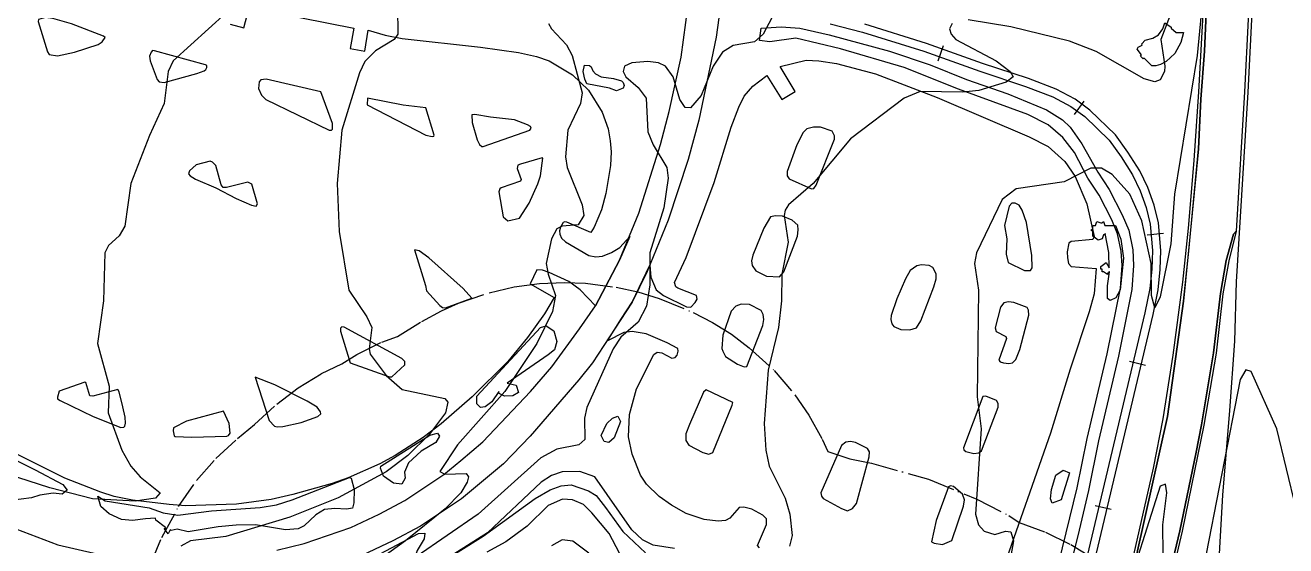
# Model space of a CAD drawing. Header units: metres. Extents: x -550 to 550, y -500 to 950.
# Drawn here: x -86.6 to 151.3, y 517.3 to 615.7 of the extents above; entities that cross this region are included whole.
import ezdxf

# ---------------------------------------------------------------- set-up
doc = ezdxf.new("R2010")
doc.units = ezdxf.units.M
doc.header["$LTSCALE"] = 2
doc.linetypes.add('DASHDOT', pattern=[3.556, 2.54, -0.508, 0, -0.508])
for name, color, linetype in [('SITE-PARKING', 250, 'CONTINUOUS'), ('SITE-PATH', 84, 'CONTINUOUS'), ('SITE-RAIL', 7, 'CONTINUOUS'), ('SITE-ROAD-CURB', 7, 'CONTINUOUS'), ('SITE-ROAD-GRAVEL', 32, 'CONTINUOUS'), ('SITE-ROAD-PAVED', 7, 'CONTINUOUS'), ('SITE-SETBACK-WATER', 1, 'DASHDOT'), ('SITE-TREE-CANOPY', 94, 'CONTINUOUS'), ('TOPO-CONTOUR-MAJOR', 8, 'CONTINUOUS'), ('TOPO-CONTOUR-MINOR', 9, 'CONTINUOUS')]:
    doc.layers.add(name, color=color, linetype=linetype)

msp = doc.modelspace()

# ---------------------------------------------------------------- linework, layer by layer
at = {"layer": 'SITE-PARKING'}
msp.add_lwpolyline([(-47.92, 615.83), (-45.3, 615.17), (-44.33, 619.01), (-24.55, 615.09), (-25.23, 611.24), (-22.52, 610.72), (-21.86, 614.72), (-18.64, 613.79), (-15.43, 613.17), (-0.66, 611.5), (6.48, 610.47), (9.88, 609.75), (12.32, 608.89), (16.72, 606.3), (19.74, 603.37), (22.33, 599.25), (23.44, 596.09), (23.8, 593.84), (23.99, 591.72), (23.88, 589.12), (22.97, 583.86), (22.18, 580.75), (20.82, 577.53), (20.16, 576.48), (15.65, 578.46), (15.23, 578.51), (14.96, 578.39), (14.45, 577.48), (14.26, 576.78), (14.31, 576.17), (14.6, 575.44), (15.36, 574.73), (19.77, 572.18), (21.1, 571.87), (22.37, 572.04), (24.06, 572.74), (25.63, 573.63), (27.53, 575.77), (25.58, 571.28), (21.01, 562.66), (18.16, 565.69), (15.98, 567.25), (12.3, 568.96), (11.02, 569.38), (10, 569.43), (8.72, 566.77), (13.21, 564.24), (11.41, 561.15), (8.2, 556.69), (4.47, 552.13), (-2.21, 545.43), (-8.07, 540.38), (-11.48, 537.76), (-16.77, 534.39), (-19.64, 532.78), (-25.61, 530.13), (-28.66, 529.07), (-36.07, 526.99), (-40.15, 526.04), (-46.72, 525.18), (-56.36, 524.88), (-59.41, 525.09), (-66.33, 525.92), (-69.77, 526.62), (-72.34, 527.44), (-79.11, 530.06), (-99.61, 540.34)], dxfattribs=at)
for points in [[(-80.51, 609.86), (-77.27, 610.57), (-72.84, 612.01), (-72.07, 612.49), (-71.52, 613.32), (-71.78, 613.58), (-77.84, 615.88), (-81.36, 616.91), (-82.78, 617.13), (-84.05, 616.73), (-84.16, 616.33), (-82.36, 610.62), (-82.07, 610.12)], [(-63.12, 609.78), (-63.01, 608.92), (-61.71, 605.39), (-61.28, 604.95), (-60.37, 604.84), (-54.22, 606.52), (-52.81, 607.03), (-52.48, 607.29), (-52.33, 607.69), (-52.33, 608.01), (-52.55, 608.19), (-62.17, 610.84), (-62.57, 610.87), (-62.83, 610.58)], [(-42.54, 603.69), (-42, 602.43), (-41.2, 601.59), (-29.23, 595.85), (-28.76, 595.81), (-28.57, 596.02), (-28.61, 597.08), (-30.77, 603.08), (-41.12, 605.44), (-42.1, 605.33), (-42.46, 604.93)], [(-10.96, 594.85), (-9.76, 594.62), (-9.48, 594.72), (-9.43, 594.91), (-10.99, 600.07), (-15.27, 600.55), (-22, 601.84), (-22.08, 600.62)], [(-1.3, 594.01), (-0.87, 593.11), (-0.43, 592.74), (-0.18, 592.77), (8.62, 595.8), (8.87, 596.23), (8.8, 596.49), (8.19, 596.85), (5.75, 597.77), (1.25, 598.25), (-1.76, 598.81), (-2.27, 598.7), (-2.24, 597.25)], [(6.89, 589.38), (6.38, 589.19), (6.24, 588.61), (6.99, 586.51), (6.88, 586.18), (3.25, 584.91), (2.99, 584.77), (2.81, 584.16), (3.63, 579.46), (4.5, 578.7), (6.68, 579.2), (8.54, 582.04), (10.19, 585.69), (10.66, 587.22), (11.11, 590.52), (11, 590.6)], [(-42.97, 581.5), (-42.75, 581.94), (-43.79, 585.64), (-44.59, 585.98), (-48.62, 584.97), (-49.24, 585), (-49.57, 585.48), (-50.58, 589.16), (-51.26, 589.81), (-51.66, 589.96), (-54.32, 589.27), (-55.55, 588.12), (-55.74, 587.6), (-55.44, 587.17), (-54.47, 586.55), (-50.62, 584.91), (-46.78, 582.9), (-43.87, 581.68)], [(-11.07, 566.5), (-10.83, 565.49), (-8.35, 562.68), (-7.81, 562.34), (-7.24, 562.28), (-2.31, 564.07), (-3.94, 565.92), (-10.38, 571.68), (-12.22, 573.06), (-13.13, 573.25)], [(-27.05, 557.84), (-25.28, 551.87), (-17.81, 549.24), (-17.4, 549.26), (-14.95, 551.47), (-14.93, 552.13), (-15.49, 552.71), (-26.39, 558.63), (-26.86, 558.66), (-27.11, 558.42)], [(-68.16, 543.57), (-68.87, 546.41), (-69.13, 546.81), (-73.85, 545.58), (-74.4, 545.66), (-75.11, 548.16), (-75.3, 548.24), (-80.17, 546.55), (-80.5, 545.39), (-80.47, 545.06), (-79.97, 544.77), (-73.77, 541.71), (-68.52, 539.69), (-67.98, 539.73), (-67.75, 539.9), (-67.64, 540.45), (-67.72, 541.6)], [(-40.56, 540.98), (-39.51, 539.94), (-39.01, 539.77), (-37.95, 539.82), (-34.48, 540.62), (-31.34, 541.75), (-30.77, 542.22), (-30.83, 542.61), (-31.51, 543.49), (-33.35, 544.66), (-39.45, 547.69), (-43.18, 549.18)], [(-49.14, 542.73), (-56.15, 540.86), (-58.57, 539.57), (-58.66, 539.03), (-58.49, 538.11), (-58.31, 537.99), (-55.11, 537.85), (-48.55, 538.02), (-48.19, 538.15), (-47.9, 538.58), (-48.12, 540.42)]]:
    msp.add_lwpolyline(points, close=True, dxfattribs=at)
at = {"layer": 'SITE-PATH'}
for points in [[(105.63, 502.54), (111.94, 528.25), (113.85, 537.58), (117.62, 553.59), (120.1, 566.01), (120.4, 570.29), (120.27, 572.96), (119.57, 576.27), (118.46, 578.91), (116.09, 583.53), (113.98, 586.77), (111.41, 591.58), (109.25, 594.45), (106.46, 596.84), (102.65, 598.81), (89.56, 603.58), (79.29, 607.67), (67.27, 611.19), (58.84, 613.18), (53.95, 612.52), (51.96, 612.79), (52.28, 615.08), (56.07, 615.37), (59.62, 615.07), (65.15, 613.83), (76.5, 610.74), (84.19, 608.18), (91.07, 605.38), (98.83, 602.67), (106.17, 599.66), (109.16, 597.78), (110.61, 596.36), (112.84, 593.23), (115.83, 587.91), (117.98, 584.63), (120.44, 579.83), (121.66, 576.93), (122.43, 573.24), (122.59, 570.26), (122.26, 565.71), (119.74, 553.12), (115.99, 537.12), (114.06, 527.78), (112.06, 519.19), (105.54, 493.42)], [(-24.76, 503.68), (-0.17, 519.15), (9.67, 526.25), (12.47, 527.9), (14.58, 528.67), (16.47, 528.81), (19.7, 527.7), (21.15, 526.79), (22.92, 524.57), (26.17, 520.02), (30.47, 515.99)], [(25.54, 515.95), (23.59, 519.63), (20.32, 523.57), (18.77, 525.09), (16.71, 526.02), (14.83, 526.11), (12.1, 524.93), (8.16, 521.02), (4.09, 518.04), (0.54, 516.13)]]:
    msp.add_lwpolyline(points, dxfattribs=at)
at = {"layer": 'SITE-RAIL'}
for points in [[(65.33, 615.88), (71.43, 614.35), (83.02, 610.72), (93.57, 606.97), (102.21, 604.09), (107.32, 602.13), (110.75, 600.32), (113.36, 598.41), (117.97, 593.91), (120.23, 590.77), (122.41, 587.36), (123.84, 584.37), (124.95, 581.23), (125.74, 578.04), (126.17, 573.11), (126.05, 569.59), (125.67, 565.92), (124.73, 561.32), (102.96, 469.52)], [(106.43, 477.19), (126.26, 560.99), (127.21, 565.68), (127.6, 569.48), (127.73, 573.12), (127.27, 578.32), (126.45, 581.68), (125.29, 584.97), (123.77, 588.12), (121.52, 591.64), (119.17, 594.92), (114.35, 599.62), (111.58, 601.65), (107.96, 603.55), (102.73, 605.56), (94.08, 608.44), (83.52, 612.2), (71.85, 615.85)], [(85.69, 608.92), (86.73, 611.84)], [(111.46, 598.81), (113.29, 601.31)], [(125.18, 576.03), (128.25, 576.4)], [(124.82, 551.4), (121.82, 552.12)], [(118.35, 524.16), (115.34, 524.89)]]:
    msp.add_lwpolyline(points, dxfattribs=at)
at = {"layer": 'SITE-ROAD-CURB'}
for points in [[(118.11, 495.66), (126.32, 532.01), (128.14, 541.3), (130.07, 553.3), (131.89, 567.14), (132.95, 577.32), (134.05, 590.1), (134.89, 603.06), (137.14, 643.89)], [(137.36, 642.64), (135.95, 610.74), (135.25, 601.67), (134.85, 592.28), (131.99, 563.51), (129, 541.73), (121.75, 509.31)], [(126.06, 497.93), (131.29, 520.17), (134.37, 535.03), (135.39, 540.18), (137.68, 553.75), (138.98, 564.96), (140.07, 571.22), (141.45, 576.16), (141.96, 576.75), (140.54, 571.12), (139.45, 564.89), (138.15, 553.68), (135.86, 540.09), (131.75, 520.07), (126.52, 497.84)]]:
    msp.add_lwpolyline(points, dxfattribs=at)
at = {"layer": 'SITE-ROAD-GRAVEL'}
msp.add_lwpolyline([(52.02, 516.92), (51.63, 517.36), (53.34, 521.32), (53.3, 522.44), (52.65, 523.08), (50.53, 524.25), (49.02, 524.61), (48.18, 524.52), (46.39, 522.55), (45.55, 522.1), (44.17, 521.98), (41.52, 522.26), (38.17, 523.41), (35.36, 524.99), (33.04, 526.64), (30.68, 528.98), (29.52, 530.67), (27.96, 534.63), (27.27, 537.88), (27.47, 542.12), (28.76, 546.94), (32.05, 553.44), (32.69, 553.86), (33.55, 553.77), (35.42, 552.76), (36.08, 552.89), (36.48, 553.31), (36.65, 554.07), (36.58, 554.58), (34.57, 555.68), (30.58, 557.36), (27.97, 557.77), (26.4, 557.58), (23.28, 556.02), (25.83, 560.08), (27.99, 563.34), (31.3, 570.3), (31.48, 568.03), (32.49, 565.69), (33.85, 564.61), (38.2, 562.47), (39.04, 562.38), (39.85, 563.28), (40.23, 563.93), (40.1, 564.62), (36.61, 566), (36.17, 566.26), (35.93, 567.07), (38.14, 571.79), (43.41, 585.95), (46.67, 596.42), (48.06, 600.17), (49.08, 602.26), (50.76, 604.15), (53.38, 606.17), (56.23, 601.64), (58.73, 603.12), (55.88, 607.83), (60.78, 609.06), (63.17, 608.94), (66.54, 608.4), (73.87, 606.47), (85.52, 601.98), (102.88, 594.54), (106.44, 592.75), (109.62, 589.92), (111.59, 587.08), (113.78, 581.89), (115.17, 575.71), (114.91, 575.18), (110.83, 574.78), (110.35, 574.47), (110.06, 572.84), (110.11, 571.68), (110.31, 570.62), (110.81, 570.1), (115.52, 569.68), (115.14, 564.92), (114.19, 561.5), (110.59, 550.7), (106.93, 538.6), (97.78, 512.53)], dxfattribs=at)
for points in [[(63.48, 596.38), (62.21, 596.37), (60.93, 596.07), (60.23, 595.39), (59.06, 593.06), (57.24, 588.01), (57.23, 587.21), (57.61, 586.62), (61.79, 584.75), (62.26, 584.81), (62.68, 585.42), (66.13, 594.15), (66.17, 594.76), (65.72, 595.64)], [(98.64, 575.32), (98.55, 572.41), (98.93, 570.81), (102.03, 569.32), (103.15, 569.3), (103.45, 569.8), (103.39, 572.17), (102.39, 578.36), (101.53, 580.74), (100.97, 581.63), (100.21, 582.01), (99.63, 582.02), (99.11, 581.44), (98.2, 577.83)], [(59.14, 575.8), (59.31, 577), (59.25, 577.86), (58.14, 578.8), (56.34, 579.56), (55.04, 579.63), (54.09, 579.43), (52.81, 577.31), (50.74, 572.19), (50.47, 571.15), (50.63, 570.23), (51.3, 569.28), (53.31, 568.25), (55.78, 568.12), (56.57, 569.09)], [(80.39, 558.1), (81.63, 558.51), (82.46, 559.8), (84.92, 566.25), (85.31, 567.74), (85.33, 568.69), (84.67, 569.86), (84.02, 570.24), (82.54, 570.41), (81.66, 570.17), (80.44, 569.33), (79.53, 567.75), (77.9, 563.97), (76.81, 560.79), (76.76, 560.03), (76.97, 559.22), (77.32, 558.71), (78.69, 558.17)], [(47.82, 551.65), (49.11, 551.15), (49.62, 551.17), (52.65, 558.93), (52.82, 560.04), (52.69, 561.03), (52.31, 561.73), (50.08, 562.9), (48.52, 562.93), (47.53, 562.59), (46.63, 561.63), (45.06, 557.08), (44.89, 554.61), (45.07, 554.07), (45.59, 553.08)], [(96.66, 557.8), (98.46, 556.86), (98.6, 556.49), (97.13, 552.38), (97.38, 552.09), (98.03, 551.88), (99.05, 551.76), (99.74, 551.85), (100.37, 552.49), (101.14, 554.37), (102.79, 560.91), (102.78, 561.82), (102.53, 562.3), (100.01, 563.3), (98.99, 563.42), (98.12, 563.22), (97.48, 562.4), (96.49, 558.49)], [(42.45, 534.65), (43.18, 534.91), (46.86, 543.89), (46.94, 544.4), (41.9, 546.79), (41.45, 546.36), (38.75, 540.24), (38.06, 538.48), (38.07, 537.2), (38.63, 536.32), (41.29, 534.92)], [(90.47, 535.8), (90.54, 535.44), (90.96, 535.1), (92.45, 534.78), (93.39, 534.87), (93.87, 535.23), (97.02, 543.48), (97.04, 544.17), (96.69, 544.79), (94.71, 545.6), (94.16, 545.5)], [(69.17, 537.04), (68.26, 536.87), (67.48, 536.27), (63.59, 527.35), (63.69, 526.72), (64.01, 526.28), (67.49, 524.36), (68.57, 523.94), (69.56, 524.35), (70.27, 525.31), (72.71, 534.1), (72.72, 535.04), (72.38, 535.7), (70.11, 536.8)], [(85.36, 522.1), (84.48, 518.09), (84.98, 517.79), (86.54, 517.57), (88.3, 518.29), (90.47, 524.83), (90.67, 525.99), (90.33, 527.04), (88.58, 528.5), (88.04, 528.66), (87.63, 528.45)]]:
    msp.add_lwpolyline(points, close=True, dxfattribs=at)
at = {"layer": 'SITE-ROAD-PAVED'}
for points in [[(121.75, 509.31), (129, 541.73), (131.99, 563.51), (133, 572.95), (134.85, 592.28), (135.25, 601.67), (135.95, 610.74), (137.36, 642.64)], [(145.61, 644.33), (143.51, 603.04), (141.97, 576.76), (141.45, 576.16), (140.07, 571.22), (138.98, 564.96), (137.68, 553.75), (135.39, 540.18), (134.37, 535.03), (131.29, 520.17), (126.06, 497.93)], [(138.03, 502.5), (139.43, 526.87), (140.77, 542.89), (141.67, 555.96), (142.01, 567.16), (144.21, 602.99), (146.31, 644.29)], [(-39.08, 516.47), (-33.92, 517.74), (-25.1, 520.79), (-19.76, 523.31), (-14.95, 525.88), (-7.57, 530.8), (-4.35, 533.4), (-0.23, 536.94), (8.8, 546.48), (12.79, 551.13), (18.04, 558.3), (21.01, 562.66), (25.58, 571.28), (29.24, 580.13), (33.28, 593.14), (34.94, 599.38), (37.2, 609.61), (38.52, 619.43)], [(44.59, 618.85), (43.82, 613.38), (40.56, 597.72), (38.55, 590.27), (34.76, 578.8), (30.8, 569.11), (27.99, 563.34), (20.47, 551.89), (17.92, 548.66), (8.74, 538.01), (3.67, 532.79), (-4.22, 526.2), (-12, 521), (-17.2, 518.23), (-22.91, 515.52)], [(-88.35, 520.52), (-80.4, 517.51), (-73.54, 515.94)]]:
    msp.add_lwpolyline(points, dxfattribs=at)
at = {"layer": 'SITE-SETBACK-WATER'}
msp.add_lwpolyline([(-62.95, 513.81), (-60.79, 518.9), (-57.63, 524.71), (-54.26, 529.62), (-50.6, 533.81), (-46.51, 537.57), (-43.28, 540.21), (-39.11, 544.08), (-35.04, 547.18), (-30.68, 549.84), (-26.86, 551.67), (-24.01, 553.46), (-19.27, 555.78), (-16.32, 556.86), (-11.73, 559.69), (-8.01, 561.71), (-4.81, 563.13), (0.97, 565.12), (5.69, 566.21), (10.5, 566.84), (15.18, 567.05), (19.18, 566.91), (24.93, 566.17), (29.02, 565.28), (33.03, 564.05), (39.49, 561.38), (43.09, 559.51), (46.68, 557.27), (50.07, 554.72), (54.74, 550.43), (58.65, 545.82), (61.28, 542), (63.82, 537.46), (64.91, 535.13), (69.01, 533.76), (73.11, 532.94), (83.9, 529.87), (93, 526.11), (99.04, 523.03), (100.98, 521.71), (105.98, 519.86), (110.74, 517.54), (114.63, 515.15)], dxfattribs=at)
at = {"layer": 'SITE-TREE-CANOPY'}
for points in [[(124.4, 609.3), (123.9, 609.81), (124.06, 610.06), (123.26, 611.14), (123.46, 611.53), (124.21, 611.91), (124.14, 612.16), (124.75, 612.83), (126.23, 613.2), (127.27, 613.82), (128.09, 614.96), (128.49, 616.13), (129.66, 615.27), (129.66, 615.07), (130.65, 614.28), (132, 614.28), (131.52, 612.38), (130.37, 610.31), (128.73, 608.81), (127.69, 608.23), (126.77, 607.96), (126.03, 607.99), (124.61, 609.45)], [(24.99, 603.25), (23.71, 603.75), (19.4, 604.58), (19.01, 605.47), (18.7, 606.91), (18.95, 608.11), (19.91, 608.02), (20.23, 607.77), (20.54, 607.05), (21.01, 606.49), (22.13, 605.92), (24.45, 605.57), (25.96, 605.16), (26.28, 604.84), (26.44, 604.28), (26.27, 603.73)], [(117.9, 569.06), (117.9, 568.81), (117.65, 568.81), (117.65, 568.56), (116.9, 569.06), (116.65, 569.06), (116.65, 569.56), (116.4, 569.56), (116.4, 570.06), (117.4, 570.81), (117.99, 569.81), (117.89, 572.74), (117.23, 576.31), (117.15, 576.07), (116.9, 576.07), (116.65, 575.31), (115.9, 575.05), (114.9, 575.81), (114.9, 576.81), (114.65, 576.81), (114.65, 577.06), (114.9, 577.06), (114.89, 577.81), (115.4, 577.81), (115.65, 578.56), (116.4, 578.31), (116.65, 578.31), (116.9, 578.56), (117.15, 577.81), (119.16, 577.83), (120.17, 575.24), (120.69, 571.66), (120.04, 565.66), (119.25, 564.16), (118.16, 563.66), (117.65, 564.05), (117.64, 566.44), (118.01, 569.06)], [(6.04, 547.66), (6.48, 546.26), (5.44, 545.65), (3.89, 545.56), (2.84, 546.07), (2.78, 546.43), (1.48, 544.48), (0.22, 543.56), (-0.65, 543.46), (-1.36, 544.11), (-1.33, 545.55), (10.67, 558.57), (11.72, 558.88), (13.17, 557.95), (13.76, 555.9), (13.3, 554.36), (12.13, 553.39), (4.35, 548.06)], [(23.58, 536.82), (22.66, 537.02), (22.08, 538.16), (23.2, 540.39), (24.24, 541.41), (25.28, 541.78), (25.77, 540.78), (24.58, 537.74)], [(-15.49, 528.96), (-17.06, 529.17), (-18.96, 530.49), (-19.54, 531.97), (-19.46, 532.37), (-10.25, 538.23), (-8.78, 538.6), (-8.37, 538), (-9.1, 536.85), (-11.84, 535.21), (-14.22, 533), (-15.03, 531.2), (-14.88, 530.06)], [(108.93, 526), (107.24, 525.39), (106.93, 526.19), (107.12, 527.98), (107.9, 530.68), (109.29, 531.58), (110.49, 531.09)], [(-63.88, 522.44), (-66.32, 522.07), (-68.38, 522.3), (-70.75, 523.33), (-72.34, 524.76), (-72.88, 526.71), (-71.52, 525.81), (-63.2, 524.5), (-60.53, 523.57), (-57.81, 523.08), (-51.4, 523.94), (-42.23, 524.52), (-39.13, 525.08), (-36.21, 526.02), (-25.37, 530.21), (-25.07, 530.12), (-24.52, 527.98), (-24.54, 525.45), (-24.83, 524.4), (-25.92, 524.22), (-28.16, 524.36), (-30.07, 524.17), (-31.72, 523.14), (-33.93, 521.11), (-35.06, 520.53), (-37.46, 520.33), (-43.11, 521.27), (-46.78, 521.23), (-50.14, 520.89), (-55.86, 519.95), (-57.93, 520.44), (-59.02, 520.23), (-59.21, 520.33), (-59.6, 519.56), (-60.35, 520.56), (-60.1, 520.56), (-60.1, 520.78), (-61.96, 522.16), (-62, 522.51)], [(-14.04, 512.81), (-15.52, 512.13), (-17.44, 512.16), (-19.02, 512.79), (-20.73, 512.91), (-22.95, 512.62), (-23.7, 512.7), (-23.62, 513.67), (-12.37, 519.64), (-11.19, 519.7), (-11.31, 518.65), (-12.64, 516.4), (-13.23, 514.52)]]:
    msp.add_lwpolyline(points, close=True, dxfattribs=at)
msp.add_lwpolyline([(-99.37, 539.01), (-84.69, 531.66), (-79.47, 528.87), (-78.67, 527.83), (-79.62, 527.08), (-81.28, 527.28), (-83.81, 526.9), (-85.42, 526.35), (-89.27, 525.88)], dxfattribs=at)
at = {"layer": 'TOPO-CONTOUR-MAJOR'}
msp.add_lwpolyline([(54.79, 617.99), (52.7, 613.96), (51.04, 612.53), (47.01, 611.8), (45, 610.58), (43.22, 607.91), (40.97, 602.38), (38.95, 600.03), (37.94, 600.13), (36.94, 601.63), (35.71, 605.9), (34.23, 607.91), (32.91, 608.53), (30.89, 608.78), (27.87, 608.57), (26.54, 607.91), (26.29, 606.91), (26.74, 605.9), (29.09, 603.88), (30.58, 601.87), (30.89, 595.5), (31.9, 593.07), (34.5, 588.77), (34.77, 586.75), (33.91, 581.14), (31.27, 572.65), (31.27, 566.6), (30.65, 562.57), (29.08, 559.55), (25.85, 556.71), (24.39, 554.51), (19.4, 543.43), (18.99, 541.41), (19.01, 537.38), (17.92, 536.37), (13.76, 535.57), (10.74, 533.95), (-1.11, 523.28), (-24.49, 507.15)], dxfattribs=at)
at = {"layer": 'TOPO-CONTOUR-MINOR'}
for points in [[(135.68, 621.14), (134.57, 609.93), (130.29, 583.73), (129.64, 574.35), (127.62, 564.37), (126.61, 562.28), (125.99, 564.59), (125.91, 570.63), (124.14, 578.69), (121.89, 583.73), (118.55, 587.47), (116.54, 588.64), (114.52, 588.67), (109.48, 586.07), (100.42, 584.74), (97.76, 582.72), (92.93, 572.65), (92.54, 570.63), (93.31, 565.6), (93.07, 545.44), (93.8, 539.4), (92.74, 523.28), (93.33, 521.26), (94.37, 520.07), (96.38, 519.48), (98.4, 520.1), (99.41, 519.94), (99.93, 518.24), (99.41, 515.45)], [(-16.31, 619), (-16.24, 613.96), (-16.96, 612.95), (-20.5, 610.81), (-22.51, 608.81), (-23.52, 606.68), (-26.8, 595.82), (-27.74, 585.75), (-27.31, 576.68), (-25.52, 565.6), (-22.12, 560.56), (-21.19, 558.54), (-21.67, 554.51), (-21.46, 553.5), (-18.48, 549.47), (-15.46, 546.83), (-7.4, 545.17), (-6.81, 544.44), (-7.26, 542.42), (-10.31, 538.39), (-14.36, 534.36), (-18.48, 531.3), (-27.55, 526.35), (-36.62, 522.73), (-48.71, 519.07), (-55.36, 518.24), (-57.23, 517.23)], [(130.64, 620.6), (127.71, 612.95), (128.5, 607.91), (128.43, 606.91), (127.62, 605.31), (126.61, 604.98), (124.6, 605.54), (115.53, 610.71), (110.49, 612.64), (99.41, 615.33), (91.35, 616.69)], [(-48.64, 617.99), (-58.69, 608.92), (-59.58, 606.91), (-60.33, 600.86), (-63.15, 594.82), (-66.62, 585.75), (-67.77, 577.69), (-68.86, 575.87), (-70.88, 574.04), (-71.53, 572.65), (-71.78, 563.58), (-72.92, 555.52), (-70.74, 547.46), (-70.94, 542.42), (-68.34, 535.37), (-66.67, 532.34), (-64.88, 530.33), (-61.12, 527.31), (-61.97, 526.3), (-65.84, 525.74), (-73.9, 526.21), (-81.96, 528.25), (-94.05, 532.17)], [(12.19, 615.98), (12.72, 614.97), (15.54, 611.95), (16.62, 609.93), (18.5, 602.88), (18.19, 600.86), (15.85, 595.82), (15.39, 590.79), (15.68, 588.77), (18.54, 581.72), (18.86, 579.7), (17.79, 577.92), (14.77, 577.67), (13.76, 577.18), (12.75, 575.32), (11.76, 570.63), (12.08, 568.62), (13.52, 564.59), (12.95, 561.56), (9.96, 555.52), (3.92, 546.45), (-5.02, 536.37), (-8.36, 531.34), (-7.4, 530.85), (-3.37, 530.96), (-2.93, 530.33), (-3.17, 529.32), (-4.37, 527.31), (-7.32, 524.28), (-14.83, 518.24), (-28.8, 508.16)], [(88.32, 615.98), (87.86, 614.97), (88.16, 613.96), (89.05, 612.95), (96.67, 608.92), (99.32, 606.91), (99.85, 605.9), (98.51, 604.89), (93.36, 603.32), (90.34, 603), (82.28, 603.14), (79.26, 601.89), (69.18, 594.2), (62.13, 585.73), (57.48, 581.72), (56.82, 580.71), (56.66, 579.7), (57.37, 574.66), (56.23, 568.62), (56.14, 563.58), (55.55, 558.54), (53.62, 550.48), (52.89, 540.4), (53.19, 535.37), (53.82, 532.34), (56.82, 526.3), (57.7, 523.28), (58.15, 519.24), (57.64, 517.23)], [(156.93, 509.17), (149.62, 539.4), (144.75, 550.26), (143.74, 550.53), (142.73, 548.73), (135.79, 513.2)], [(35.93, 516.79), (31.9, 517.44), (29.88, 518.43), (27.87, 520.32), (20.94, 530.33), (18.08, 531.34), (14.77, 531.3), (12.75, 530.59), (10.81, 529.32), (0.66, 519.76), (-8.07, 514.21)], [(19.81, 515.95), (16.78, 518.16), (14.77, 518.47), (12.75, 517.31)]]:
    msp.add_lwpolyline(points, dxfattribs=at)
msp.add_lwpolyline([(127.62, 528.55), (120.51, 506.15), (118.1, 495.06), (116.81, 481.96), (117.33, 477.93), (118.55, 476.41), (119.56, 476.94), (123.59, 482.06), (125.24, 485.99), (126.33, 490.02), (126.46, 498.08), (128.2, 510.18), (128.11, 521.26), (128.88, 527.31), (128.63, 528.96)], close=True, dxfattribs=at)

doc.saveas('drawing.dxf')
